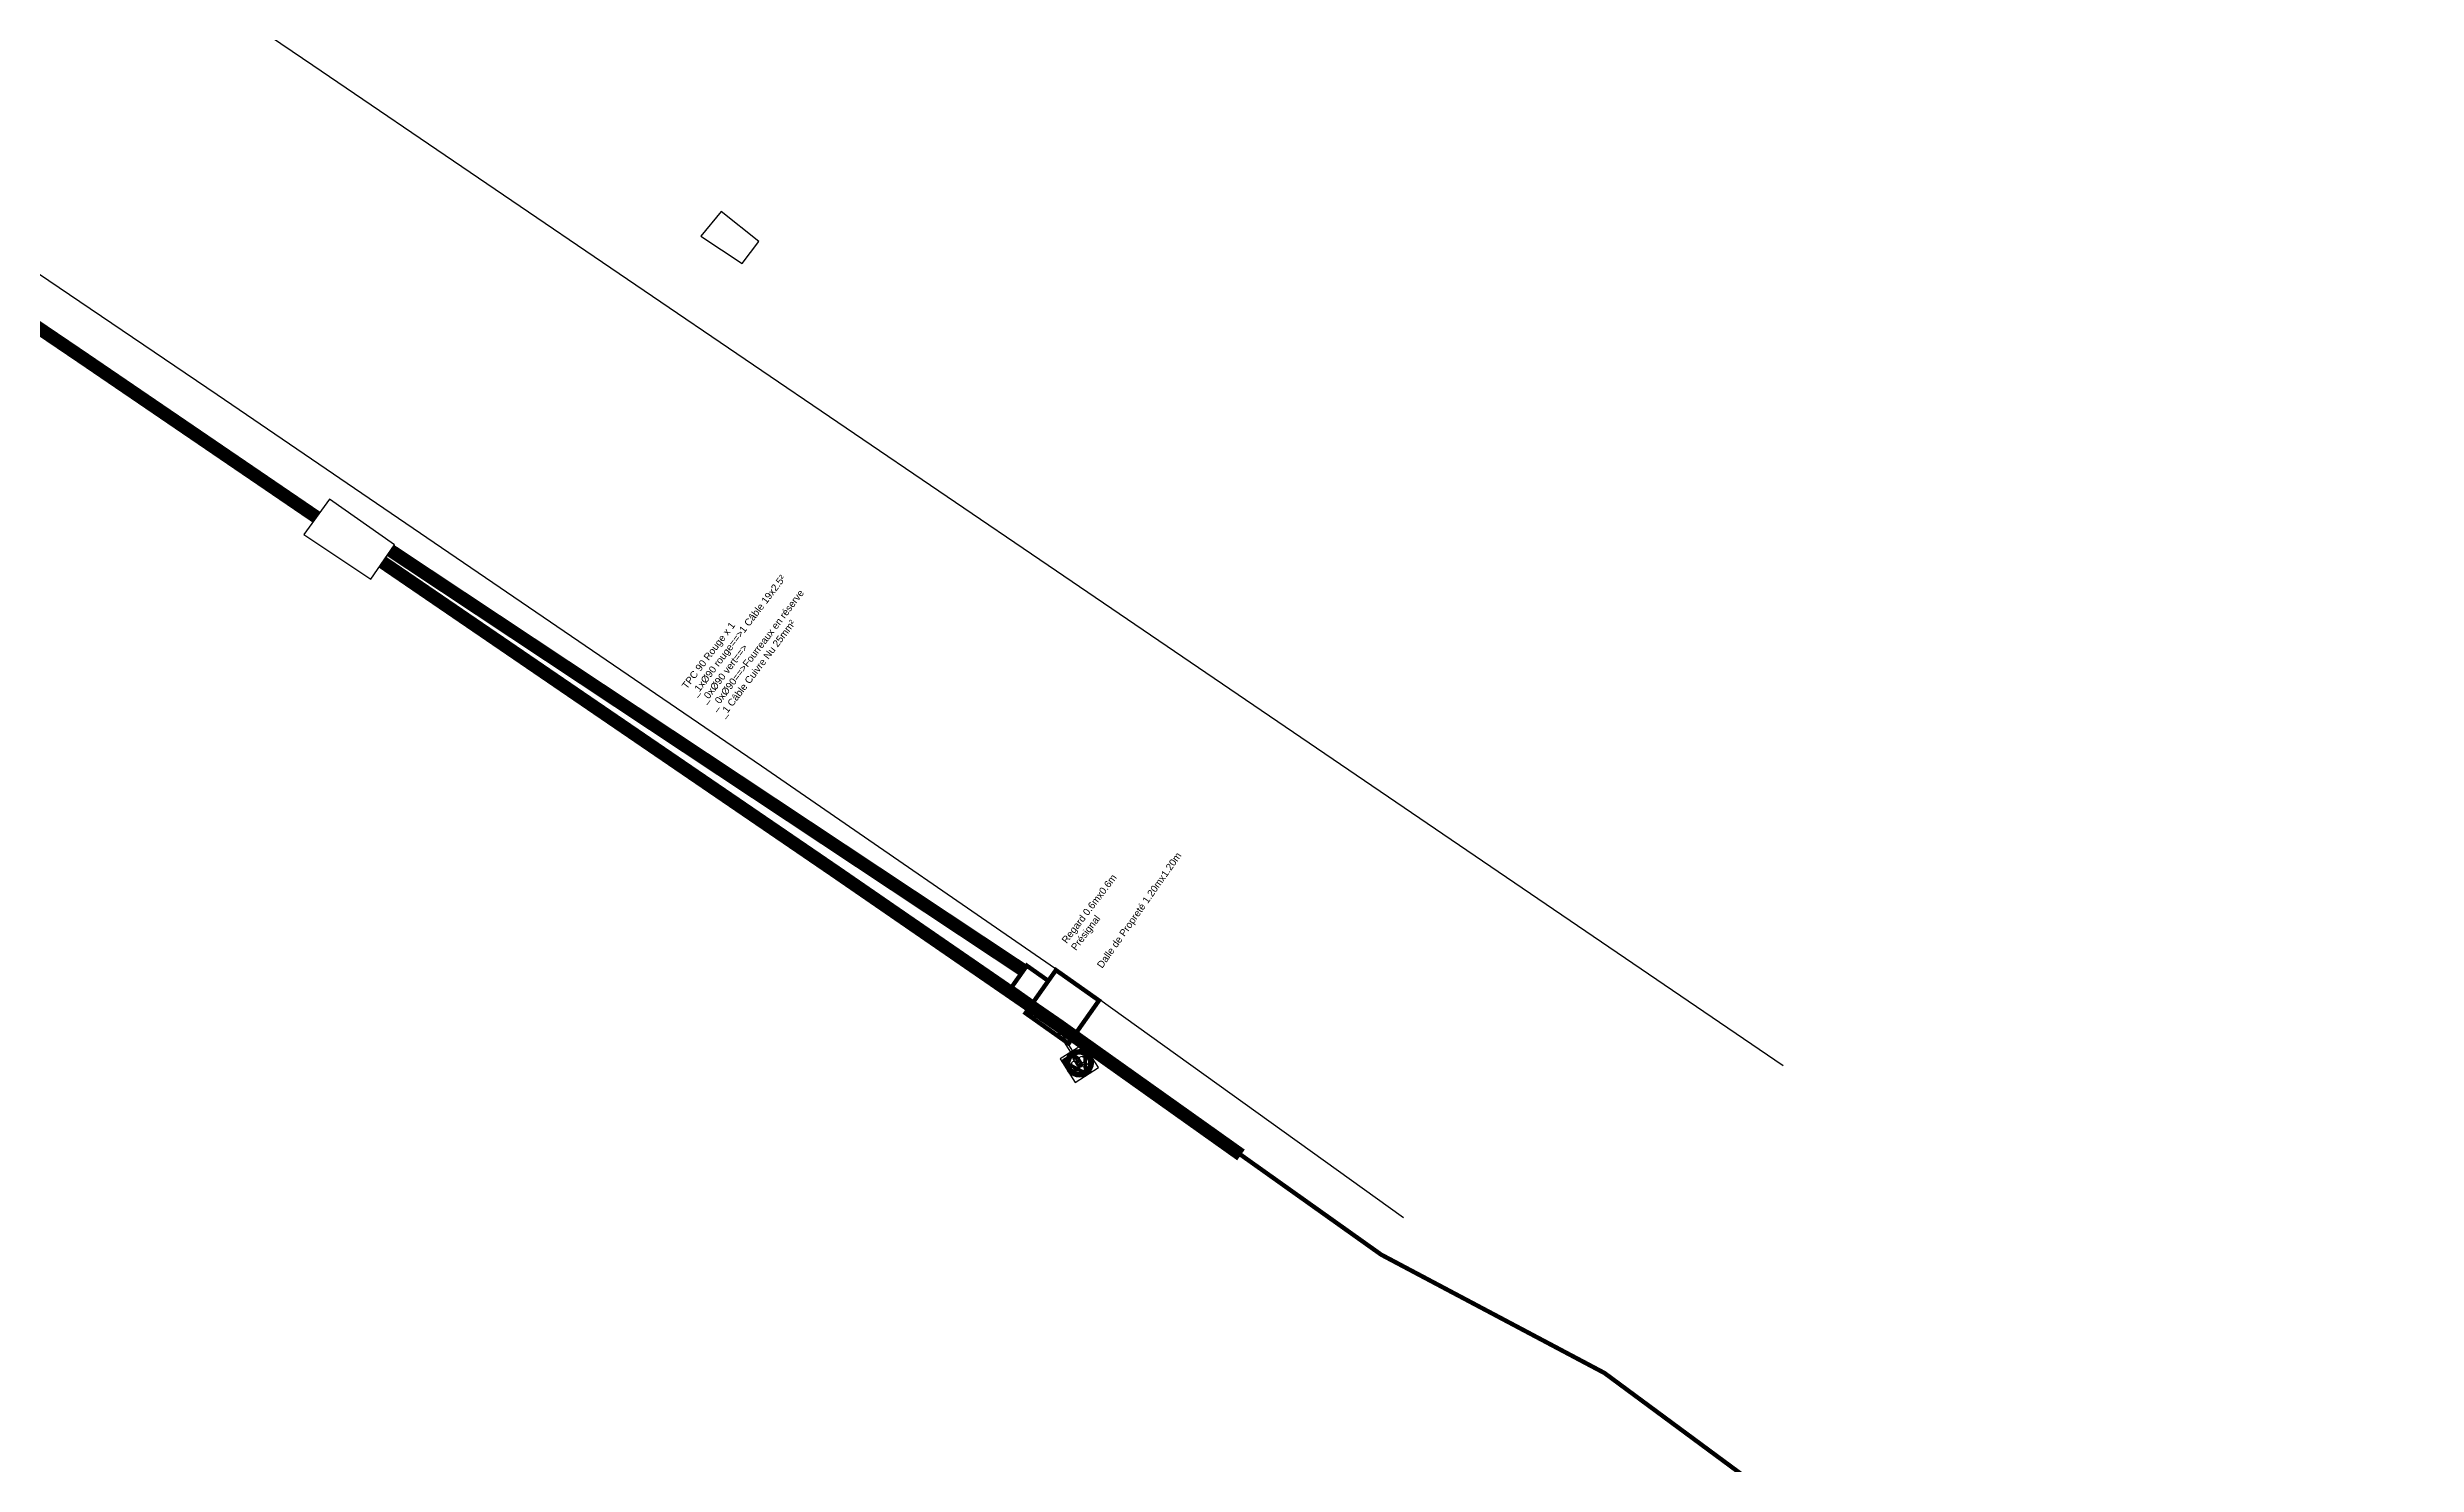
# Model space of a CAD drawing. Extents: x 599509 to 599717, y 117117 to 117381.
# Drawn here: x 599617.5 to 599671.5, y 117291.6 to 117323.9 of the extents above; entities that cross this region are included whole.
import ezdxf
from ezdxf.enums import TextEntityAlignment as Align

# ---------------------------------------------------------------- set-up
doc = ezdxf.new("R2010")
doc.units = 0
doc.linetypes.add('CACHE', pattern=[0.375, 0.25, -0.125])
doc.linetypes.add('CHEMINEMENT', pattern=[23, 12, -2, 1, -2, 1, -2, 1, -2])
for name, color, linetype in [('_SDEL_Chambre existante', 251, 'Continuous'), ('_SDEL_Chambre-Tampon a poser', 20, 'Continuous'), ('_SDEL_Dalle proprete', 251, 'Continuous'), ('_SDEL_Fourreaux existants', 7, 'Continuous'), ('_SDEL_GLISSIERES Securites', 6, 'Continuous'), ('_SDEL_PreSignal', 7, 'Continuous'), ('_SDEL_Tranchee Pelle', 1, 'Continuous'), ('CAC ARMOIRE + FEU', 7, 'Continuous'), ('DETAILS', 7, 'Continuous')]:
    doc.layers.add(name, color=color, linetype=linetype)
doc.styles.add('arial', font='arial.ttf', dxfattribs={"height": 3})
doc.styles.get("Standard").update_dxf_attribs({"font": 'arial.ttf'})
doc.linetypes.add('GBA', pattern='A,12.7,-5.08,["GBA",Standard,S=2.54,R=0,X=-2.54,Y=-1.27],-6.35', length=24.13)

# ---------------------------------------------------------------- blocks, each defined once
blk = doc.blocks.new('A$C35364F0D')
h = blk.add_hatch(color=11)
h.paths.add_polyline_path([(3.08, 6.62, 1), (0.07, 6.62, 1)])
h.paths.add_polyline_path([(0.52, 6.62, -1), (2.63, 6.62, -1)], flags=16)
h = blk.add_hatch(color=1)
h.paths.add_polyline_path([(1.57, 7.67), (2.8, 5.55), (0.35, 5.55)], flags=16)
edge = h.paths.add_edge_path()
edge.add_line((0.17, 5.34), (2.98, 5.34))
edge.add_arc((2.98, 5.44), 0.102, 269.9994, 389.9993)
edge.add_line((3.07, 5.5), (1.66, 7.93))
edge.add_arc((1.57, 7.88), 0.102, 30, 150)
edge.add_line((1.49, 7.93), (0.08, 5.5))
edge.add_arc((0.17, 5.44), 0.102, 150.0007, 270.0006)
blk.add_hatch(color=1).paths.add_polyline_path([(1.79, 6.82, 1), (1.4, 6.82, 1)])
h = blk.add_hatch(color=40)
h.paths.add_polyline_path([(1.79, 6.34, 1), (1.4, 6.34, 1)])
h.paths.add_polyline_path([(1.79, 5.9, 1), (1.4, 5.9, 1)])
at = {"color": 0}
for p, q in [((1.45, 5.05), (1.45, 0)), ((1.45, 5.05), (1.7, 5.05)), ((1.7, 5.05), (1.7, 0))]:
    blk.add_line(p, q, dxfattribs=at)
at = {"color": 7}
blk.add_lwpolyline([(0, 5.05), (3.15, 5.05), (3.15, 8.2), (0, 8.2)], close=True, dxfattribs=at)
at = {"color": 7, "linetype": 'Continuous'}
blk.add_lwpolyline([(0.02, 5.53), (1.43, 7.96, -0.57735), (1.72, 7.96), (3.13, 5.53, -0.57735), (2.98, 5.28), (0.17, 5.28, -0.57735)], format="xyb", close=True, dxfattribs=at)
at = {"color": 1, "linetype": 'Continuous'}
blk.add_lwpolyline([(0.17, 5.34), (2.98, 5.34, 0.57735), (3.07, 5.5), (1.66, 7.93, 0.57735), (1.49, 7.93), (0.08, 5.5, 0.57735)], format="xyb", close=True, dxfattribs=at)
blk.add_lwpolyline([(1.57, 7.67), (2.8, 5.55), (0.35, 5.55)], close=True, dxfattribs=at)
at = {"color": 7, "linetype": 'Continuous'}
blk.add_lwpolyline([(1.32, 5.95), (1.32, 6.82, -1), (1.88, 6.82), (1.88, 5.9, -1.076663), (1.32, 5.95, -0.862313)], format="xyb", dxfattribs=at)
at = {"color": 252}
for radius in [1.57, 1.5]:
    blk.add_circle((1.58, 6.62), radius, dxfattribs=at)
at = {"color": 11}
blk.add_circle((1.58, 6.62), 1.06, dxfattribs=at)
for centre, radius in [((1.59, 6.82), 0.199), ((1.59, 6.34), 0.199), ((1.59, 5.9), 0.197)]:
    blk.add_circle(centre, radius)
at = {"layer": 'CAC ARMOIRE + FEU', "color": 0}
blk.add_line((1.45, 0), (1.7, 0), dxfattribs=at)
at = {"color": 11, "style": 'arial'}
blk.add_attdef('50', text='', height=1.26, dxfattribs=at).set_placement((1.62, 6.65), align=Align.MIDDLE)

msp = doc.modelspace()

# ---------------------------------------------------------------- linework, layer by layer
at = {"layer": '_SDEL_Chambre existante', "ltscale": 0.001}
for points in [[(599632.871, 117320.169), (599632.408, 117319.609), (599633.348, 117318.983), (599633.734, 117319.485)], [(599623.954, 117313.618), (599623.375, 117312.816), (599624.896, 117311.799), (599625.435, 117312.578)]]:
    msp.add_lwpolyline(points, close=True, dxfattribs=at)
at = {"layer": '_SDEL_Chambre-Tampon a poser', "const_width": 0.1}
msp.add_lwpolyline([(599639.832, 117302.994), (599639.486, 117302.504), (599639.976, 117302.158), (599640.322, 117302.648)], close=True, dxfattribs=at)
at = {"layer": '_SDEL_Dalle proprete', "const_width": 0.1}
msp.add_lwpolyline([(599640.495, 117302.893), (599639.803, 117301.913), (599640.783, 117301.22), (599641.475, 117302.201)], close=True, dxfattribs=at)
at = {"layer": '_SDEL_Fourreaux existants', "color": 0, "linetype": 'CHEMINEMENT', "ltscale": 0.2, "const_width": 0.3}
for points in [[(599623.658, 117313.209), (599618.357, 117316.823), (599612.134, 117321.039), (599605.925, 117325.245), (599598.472, 117330.289), (599593.503, 117333.652), (599585.663, 117338.957), (599582.833, 117340.873)], [(599644.708, 117298.683), (599640.559, 117301.633), (599635.469, 117305.141), (599625.777, 117311.764), (599625.162, 117312.184)]]:
    msp.add_lwpolyline(points, dxfattribs=at)
at = {"layer": '_SDEL_Fourreaux existants', "color": 251, "linetype": 'CHEMINEMENT', "ltscale": 0.2, "const_width": 0.1}
msp.add_lwpolyline([(599671.424, 117276.185), (599657.773, 117290.178), (599652.984, 117293.717), (599647.9, 117296.413), (599644.708, 117298.683)], dxfattribs=at)
at = {"layer": '_SDEL_GLISSIERES Securites', "color": 251, "linetype": 'GBA', "ltscale": 1.2}
for points in [[(599648.407, 117297.25), (599641.144, 117302.47), (599633.793, 117307.536), (599628.819, 117310.927), (599621.397, 117315.991), (599606.508, 117326.084), (599600.287, 117330.294), (599593.033, 117335.203), (599586.236, 117339.803), (599578.397, 117345.108), (599572.842, 117348.849), (599567.29, 117352.588), (599561.643, 117356.183)], [(599584.175, 117350.332), (599593.538, 117343.845), (599601.324, 117338.573), (599606.292, 117335.209), (599613.744, 117330.163), (599623.58, 117323.502), (599631.12, 117318.37), (599640.315, 117312.112), (599657.049, 117300.721)]]:
    msp.add_lwpolyline(points, dxfattribs=at)
at = {"layer": '_SDEL_Tranchee Pelle', "linetype": 'CACHE', "ltscale": 8, "const_width": 0.3}
msp.add_lwpolyline([(599639.756, 117302.887), (599625.346, 117312.45)], dxfattribs=at)

# ---------------------------------------------------------------- block references
at = {"layer": '_SDEL_PreSignal'}
ref = msp.add_blockref('A$C35364F0D', (599640.585, 117302.059), dxfattribs=dict(at, xscale=0.2, yscale=0.2, zscale=0.2, rotation=212.3290175634752))
ref.add_attrib('50', '50', dxfattribs={"layer": 'DETAILS', "color": 11, "height": 0.252, "rotation": 212.329, "style": 'arial'}).set_placement((599641.023, 117300.761), align=Align.MIDDLE)

# ---------------------------------------------------------------- texts
at = {"layer": '_SDEL_Chambre-Tampon a poser', "insert": (599640.612, 117303.583), "char_height": 0.16, "width": 5.9235, "attachment_point": 1, "rotation": 52.7447}
msp.add_mtext('Regard 0.6mx0.6m\\PPrésignal', dxfattribs=at)
at = {"layer": '_SDEL_Dalle proprete', "insert": (599641.417, 117303.013), "char_height": 0.16, "width": 5.9235, "attachment_point": 1, "rotation": 54.9042}
msp.add_mtext('Dalle de Propreté 1.20mx1.20m', dxfattribs=at)
at = {"layer": '_SDEL_Tranchee Pelle', "ltscale": 10, "insert": (599631.964, 117309.376), "char_height": 0.16, "width": 5.9235, "attachment_point": 1, "rotation": 52.7465}
msp.add_mtext('{TPC 90 Rouge x 1\\P_1xØ90 rouge==>1 Câble 19x2.5²\\P_0xØ90 vert==>\\P_ 0xØ90==>Fourreaux en réserve\\P_1 Câble Cuivre Nu 25mm²}', dxfattribs=at)

doc.saveas('drawing.dxf')
